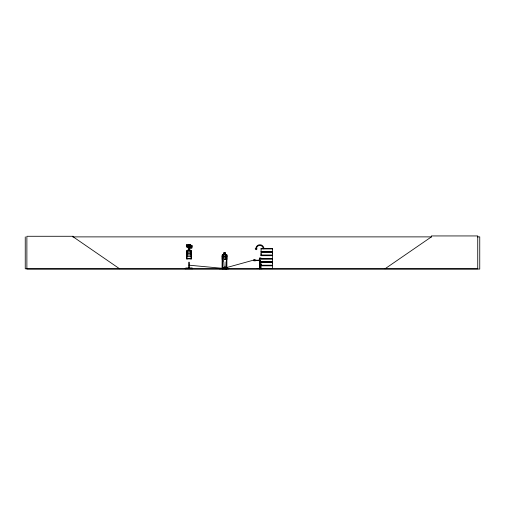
<?xml version="1.0" encoding="UTF-8"?>
<svg xmlns="http://www.w3.org/2000/svg" width="505" height="505" viewBox="0 0 505 505"><rect width="100%" height="100%" fill="white"/><g stroke="black" fill="none" stroke-linecap="round" stroke-linejoin="round"><path stroke-width="0.76" d="M254.968 260.454L258.989 260.473M261.085 265.213L261.085 263.736L261.079 265.213L272.593 265.213L272.593 262.253L259.545 262.303L260.012 262.202M260.984 258.402C259.191 259.014 259.393 257.335 260.984 257.967M261.079 255.088L261.079 252.134L272.593 252.134L272.586 255.088L261.079 255.088L261.085 253.611M272.586 263.736L272.586 262.253M272.586 253.611L272.586 252.134M259.545 262.688L260.984 262.688M259.545 258.017L259.519 268.786M258.989 260.22L254.968 260.22M262.07 268.78L257.247 268.521L272.586 268.578M254.968 259.753L254.968 260.94L254.968 259.734L223.639 268.407L223.942 268.78M225.085 267.416L224.839 267.107M187.134 247.04L189.236 247.141L186.522 246.73M226.398 260.776L226.941 259.204L226.941 254.949L226.379 254.394L225.356 254.394L225.356 252.809L223.772 252.809L223.829 254.444L223.033 254.975L223.033 257.929L223.829 259.198L225.306 259.198L226.095 257.929L226.095 254.975L225.306 254.444L225.306 252.86L223.829 252.86M185.259 268.628L185.663 268.704M222.061 268.723L222.162 255.921M187.235 247.052L186.471 246.806L190.322 246.307M191.408 255.05L190.612 256.635L187.443 256.635L186.654 255.05M223.74 267.738L223.475 268.78M223.879 268.767L224.403 268.761L223.74 268.578M226.076 268.578L225.95 267.738L226.013 268.578L225.552 268.78M226.025 268.78L226.341 268.761L226.013 268.578M186.711 258.421L186.711 258.888L186.654 250.827L187.185 250.297L190.877 250.297L191.408 250.827L191.433 258.888L186.61 258.888M385.025 268.786L431.384 236.883L431.384 235.942L477.736 235.942L477.736 268.786L25.25 268.786L25.25 236.883M186.301 245.133L190.833 244.527L188.567 244.666M188.7 244.729L186.572 245.152M190.669 247.355L192.235 247.791L189.703 248.22M225.413 268.78L225.697 268.786M226.126 268.673L189.066 265.188M185.726 268.161L192.159 268.174L185.726 268.161L185.752 268.786M190.524 247.381L189.123 247.229L190.707 247.336M191.174 248.043L191.887 247.81L190.461 247.412M187.98 246.478L192.512 246.074L189.994 245.664M72.644 236.883L431.623 236.883M477.383 236.883L479.75 236.883L479.75 269.058L26.879 269.058L26.879 236.277L73.238 236.277L73.238 236.883L119.59 268.786M189.615 248.22L189.987 248.22M261.072 248.567L272.599 248.567M261.085 248.864L272.586 248.864M186.661 250.846L187.096 250.846L187.046 258.888M191.382 250.846L190.947 250.846L190.947 258.888M261.034 251.743L272.637 251.743M261.034 251.926L272.637 251.926M223.772 254.394L222.692 254.394L222.187 254.956L222.187 259.204L222.68 260.776M222.718 254.444L226.36 254.444L226.884 254.975L226.884 268.786M261.034 255.296L272.637 255.296M261.034 255.48L272.637 255.48M261.079 255.688L272.593 255.688L272.593 258.535L261.085 258.459L272.599 258.541M222.162 255.921L222.598 255.921L222.648 268.786M226.884 255.921L226.448 255.921L226.398 268.786M222.187 256.452L226.941 256.452M186.61 258.421L187.147 258.421L187.147 258.888M191.433 258.421L190.896 258.421L190.896 258.888M187.147 258.554L190.896 258.554M261.072 258.693L272.599 258.661M261.072 258.8L272.599 258.8L272.586 261.659L261.079 261.659M261.085 258.983L272.586 258.983M259.412 260.612L259.955 260.612M259.412 260.744L259.955 260.744M261.034 261.868L272.637 261.868M261.034 262.051L272.637 262.051M261.034 265.415L272.637 265.415M261.034 265.598L272.637 265.598M224.327 268.275L225.4 268.275M222.112 268.319L222.648 268.319M223.601 268.407L226.076 268.407M226.398 268.319L226.934 268.319L226.966 268.748M192.594 268.628L192.171 268.565M223.601 268.578L226.152 268.578M185.215 268.698L192.639 268.698M187.683 245.392L190.101 245.651M187.86 245.411L186.282 245.121L186.774 244.944M260.037 268.755L259.949 260.075L259.412 260.075L259.437 268.786M190.208 246.288L192.152 246.049L191.767 245.834M257.291 268.527L272.599 268.66L272.586 265.807L261.079 265.807L261.079 268.66M259.879 258.453L259.93 268.786M228.79 268.786L219.138 268.786M226.499 268.319L226.499 268.786M225.318 268.407L225.318 267L224.58 267L224.58 268.407M223.93 268.407L223.728 267.738L223.664 268.578M222.547 268.319L222.547 268.786M222.213 268.319L222.213 268.786M192.102 268.161L192.102 268.786M191.332 258.421L191.332 258.888M189.154 268.205L189.186 262.177L188.857 262.177L188.889 268.205M263.951 248.795A4.053 4.053 0 0 0 259.898 244.736A4.053 4.053 0 0 0 255.839 248.795L255.17 248.795L256.142 249.729L257.121 248.795L256.445 248.795A3.384 3.384 0 0 1 259.829 245.411A3.384 3.384 0 0 1 263.212 248.795M253.889 260.182C253.895 262.259 253.901 258.812 253.889 260.182M226.076 261.969L225.741 268.168L224.132 268.168L223.803 261.969A1.61 1.61 0 0 1 223.797 259.69A1.61 1.61 0 0 1 226.076 259.69A1.61 1.61 0 0 1 226.076 261.969M190.612 253.781L190.082 255.05L187.974 255.05L187.443 253.781L187.443 250.827L188.239 250.297L188.239 248.719L189.823 248.719L189.823 250.297L190.612 250.827L190.612 253.781M272.599 248.681L261.072 248.687L261.085 251.541L272.593 251.541L272.593 248.687M189.558 248.978L188.504 248.978L188.504 249.508L189.558 249.508L189.558 248.978M189.823 250.827L188.239 250.827L188.239 253.781L189.823 253.781L189.823 250.827M225.041 253.125L224.087 253.125L224.087 253.655L225.041 253.655L225.041 253.125M225.306 254.975L223.829 254.975L223.829 257.929L225.306 257.929L225.306 254.975M260.182 259.968L258.989 259.968L258.989 260.706L260.182 260.706L260.182 259.968"/></g></svg>
